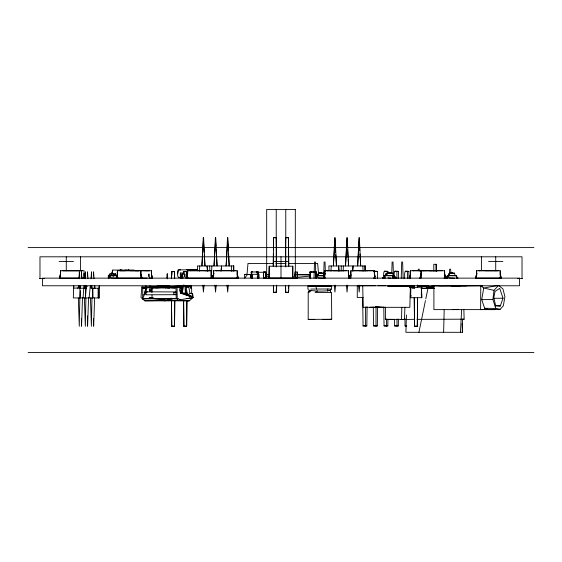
<?xml version="1.0" encoding="UTF-8"?>
<svg xmlns="http://www.w3.org/2000/svg" width="562" height="562" viewBox="0 0 562 562"><rect width="100%" height="100%" fill="white"/><g stroke="black" fill="none" stroke-linecap="round" stroke-linejoin="round"><path stroke-width="0.84" d="M92.793 288.215L92.786 297.951L92.674 288.215M183.929 274.453L183.929 272.984L180.374 272.992L180.381 278.134L180.374 272.992M314.818 319.42L308.187 319.378L308.222 292.163L309.255 290.217C315.788 291.32 323.129 291.348 329.676 290.54L331.06 289.156L330.252 290.814L330.73 292.24M374.608 274.544L375.114 276.701L374.608 274.544L374.552 278.092L374.271 270.715L374.411 273.989M316.223 276.111L316.16 271.994L310.076 271.994L310.076 278.014L310.849 278.134M362.666 297.474L363.059 325.897L365.497 325.995L365.539 306.978M373.294 306.95L373.554 325.897L375.992 325.995L376.034 306.978M383.79 306.95L384.057 325.897L386.487 325.995L386.501 319.083M393.147 275.036L392.747 277.86L393.147 275.05L392.74 273.153L386.965 273.16L392.747 273.167M394.468 319.869L394.552 325.897L396.983 325.995L396.997 319.083M113.419 274.446L113.412 276.139L113.398 273.638L115.477 273.877L115.28 274.446L113.419 274.446L113.398 273.638M115.287 275.338L115.294 273.631M251.235 277.305L251.383 278.113L251.305 271.994L258.45 271.931M98.21 297.951L98.266 288.215L98.329 297.951M233.701 270.828L233.729 265.959L197.374 265.959L197.522 270.828M365.23 265.959L365.209 270.828L365.202 265.959L328.875 265.959L329.023 270.828M386.558 319.307L385.427 319.272L385.511 307.182M436.407 271.235L436.456 264.295L433.759 264.295L433.857 271.235M406.438 314.959L405.897 332.297L462.414 332.297L462.512 319.181M108.382 278.134L108.382 275.275L108.368 278.134L108.396 275.275L112.302 275.275M108.684 275.816L108.663 278.134L108.768 275.816M174.536 326.227L174.775 300.298L174.536 326.227L171.726 326.227L174.487 326.129M186.654 326.227L186.9 300.298L186.654 326.227L183.844 326.227L186.605 326.129M187.378 277.944L187.392 276.694L187.455 278.113L211.263 278.092L211.319 274.544L212.183 278.12L211.319 274.544M190.961 288.439L191.192 285.918L187.61 285.918M269.31 266.205L269.001 277.993L292.788 277.993L293.118 276.307M273.532 237.684L276.349 237.684L273.532 237.684L273.272 266.205L273.413 253.286M285.651 237.684L285.391 266.205L285.651 237.684L288.468 237.684L285.707 237.782M374.608 276.694L374.566 278.071M417.348 326.129L417.594 297.698L417.264 326.227L414.503 326.129L414.257 297.698L414.587 326.227L417.264 326.227M164.034 300.853L189.289 300.832L193.18 297.509L182.123 293.167L182.207 285.644M191.164 288.439L191.192 285.918M269.001 277.993L269.121 266.205L292.879 266.205L292.69 277.993M273.441 250.701L273.582 237.782M257.459 274.354L258.738 274.333L258.717 278.127L258.738 274.333L251.165 274.312C249.402 276.462 252.514 280.115 252.5 277.01A7.187 7.187 0 0 0 252.493 275.373L252.282 274.319L251.137 274.354C252.577 284.028 248.65 272.598 252.493 274.354M365.497 325.995L366.831 325.897L367.091 306.95M375.992 325.995L377.327 325.897L377.594 306.95M386.487 325.995L387.822 325.897L387.906 319.869M396.983 325.995L398.317 325.897L398.416 319.005M420.193 287.034L421.268 285.918L421.985 297.698L410.295 297.698L410.527 285.918L414.257 288.158L414.292 285.552M60.38 278.113L60.654 270.715L60.38 278.113L79.945 278.099M117.261 278.113L117.388 270.715L117.261 278.113L141.069 278.092L141.125 274.544L141.996 278.12L141.125 274.544M179.538 289.606L180.535 293.294L180.044 286.859L159.397 286.487L142.783 288.243L142.608 298.914L178.807 298.654M187.455 278.113L187.729 270.715L187.392 277.979M213.504 278.113L213.637 270.715L213.504 278.113L237.319 278.092L237.375 274.544L238.239 278.12L237.375 274.544M317.86 275.24L317.853 275.696L317.86 275.24L316.743 275.598L315.858 277.544L316.877 275.443L317.888 275.528M324.815 270.715L324.688 278.113L324.815 270.715L348.363 270.722L348.496 278.092L348.552 274.544L349.423 278.12L348.552 274.544M350.871 270.715L350.737 278.113L350.871 270.715L374.418 270.722M385.736 275.24L385.729 275.696L385.736 275.24L384.612 275.598L385.729 275.317L385.033 275.844M410.611 270.715L410.485 278.113L410.611 270.715L444.612 270.722L444.746 278.092L444.802 274.544L445.666 278.12L444.802 274.544M448.764 275.24L448.75 275.696L448.764 275.24L447.64 275.598L445.947 278.134L447.036 277.944L447.661 276.609M476.52 278.113L476.653 270.715L476.52 278.113L500.335 278.092L500.391 274.544L501.255 278.12L500.391 274.544M79.853 297.951L79.284 326.255L78.329 297.951M85.916 297.951L85.34 326.255L84.384 297.951M91.971 297.951L91.402 326.255L90.447 297.951M385.427 319.272L401.528 319.42L401.809 307.288M421.331 295.176L421.556 285.918L419.119 285.918L419.119 287.596M443.629 332.297L444.191 309.564M410.436 285.805L409.839 307.323L363.129 307.323L362.743 285.805M85.796 285.826L85.445 297.951L86.148 288.215L85.796 285.826L87.342 286.423M149.836 291.608L150.005 285.742M81.307 277.01L81.462 271.832L81.897 278.731M87.391 276.146L87.517 271.832L87.953 278.731M93.447 276.146L93.58 271.832L94.016 278.731M314.003 278.225L314.516 261.92M323.614 278.225L324.119 261.92M391.763 273.076L392.114 261.92M401.212 278.225L401.725 261.92M411.117 295.317L410.583 297.698L410.941 285.918L412.726 288.158L419.119 286.873L421.324 285.918L421.556 297.698M174.649 278.576L174.543 271.601L171.937 271.46L171.459 278.408M183.746 274.214L183.83 271.664L186.661 271.601L186.746 276.834M273.582 292.247L273.455 285.299L273.525 292.303L276.132 292.451L276.56 285.264M285.707 292.247L285.573 285.299L285.651 292.303L288.25 292.451L288.538 290.547M288.594 288.84L288.728 285.503M82.495 297.951L81.546 326.255L81.385 318.535M88.557 297.951L87.602 326.255L87.398 315.963M94.62 297.951L93.664 326.255L93.51 318.535M404.914 307.386L404.499 319.462L414.363 319.328M211.417 276.349L211.874 265.959M343.15 271.151L343.382 265.959M251.235 273.167L251.298 271.994L252.064 271.931M313.118 286.142L308.004 286.107L307.85 289.114L308.749 289.184M310.013 273.167L310.076 271.994L310.849 271.931M460.447 332.297L461.641 309.564M221.351 270.828L221.611 265.959L220.894 271.151M352.852 270.828L353.112 265.959L352.395 271.151M199.454 271.151L199.756 265.959M330.955 271.151L331.264 265.959M80.457 290.645L80.001 297.951L79.853 285.826L80.092 288.215L86.021 288.215M78.378 287.351L78.49 285.629M78.926 278.731L79.368 271.832L79.572 278.731M84.384 288.215L84.553 285.629M84.988 278.731L85.424 271.832L85.628 278.731M91.044 278.731L91.487 271.832L91.69 278.731M117.486 274.699L117.606 273.013L116.334 278.12L118.034 277.916M213.672 275.542L213.848 273.013L212.598 278.134L213.448 274.544M324.913 274.699L325.033 273.013L323.761 278.12L325.454 277.916M350.85 276.392L350.969 274.699M421.1 275.542L421.219 273.856M476.688 275.542L476.864 273.013L475.614 278.134L476.464 274.544M394.812 278.134L392.986 275.436L394.812 278.134L393.716 277.937L393.042 276.539M396.027 278.134L394.201 275.436L393.189 275.528L394.011 275.949L394.931 277.937L396.027 278.134L396.062 277.684L395.191 277.516M456.126 276.609L456.737 277.937L457.84 278.134L456.014 275.436L455.002 275.528M83.064 297.951L83.949 285.826L84.841 288.215M457.84 278.134L457.868 277.684L457.004 277.516M176.25 298.675L175.969 288.13L159.397 286.487L141.821 287.006L140.978 297.537L144.792 300.81L164.294 300.853M251.235 272.767L251.291 271.994L252.471 271.931M310.013 272.767L310.076 271.994L311.257 271.931M181.119 293.399L181.765 285.918L182.123 293.167L181.119 293.399L193.18 297.509L192.604 293.505L189.478 293.357M109.808 275.275L109.976 273.378L112.344 273.378M109.829 275.816L109.962 274.27M247.027 274.418L247.983 263.438L273.764 263.438M420.868 274.544C418.269 284.997 421.95 271.685 421.064 270.715L420.931 278.113L421.275 273.013M327.667 291.193L327.864 288.994L331.376 289.107L331.713 286.128L308.004 286.107M418.156 270.765L418.311 269.072M449.136 275.844L449.741 269.072M110.426 275.492L117.086 275.563L110.405 275.563L117.086 275.563L112.906 275.682M317.678 275.492L324.337 275.563L320.993 275.654M384.949 275.492L391.602 275.563L384.921 275.563L391.602 275.563L387.429 275.682M448.574 275.492L455.234 275.563L448.553 275.563L455.234 275.563L451.897 275.654M204.076 285.18L203.43 292.071L202.791 285.18M216.194 285.18L215.548 292.071L214.909 285.18M228.312 285.18L227.673 292.071L227.027 285.18M335.577 285.18L334.938 292.071L334.292 285.18M347.695 285.18L347.056 292.071L346.41 285.18M359.813 285.18L359.174 292.071L358.528 285.18M165.874 288.201L166.12 285.672M166.851 278.064L167.258 273.842L167.631 278.885M180.753 288.201L180.915 286.515M181.723 278.064L182.13 273.842L182.383 277.199M89.119 297.951L90.306 285.826L91.971 288.215L91.894 285.629M276.609 286.36L276.609 286.824M145.474 289.971L145.129 293.245L144.392 293.399L145.024 293.301L146.296 288.018L156.545 286.487L180.044 286.859M145.649 288.327L145.909 285.868L146.246 291.664M251.326 278.042L251.235 276.897M500.145 309.318L495.789 308.475L492.902 299.455L494.005 290.364L498.487 285.405L502.941 288.903L504.908 296.673L503.362 305.791L500.145 309.318L480.608 309.62L480.77 285.763L440.727 286.156L433.906 285.763L433.906 309.62L494.925 309.62L488.701 309.592L484.655 308.278L481.711 299.687L483.734 288.011L480.77 285.763L482.456 285.988M181.856 278.106L182.432 274.003L183.1 278.106M177.655 273.729L178.231 269.858L197.712 269.837L197.178 269.788M263.824 278.106L263.388 275.478L263.824 271.994L265.685 271.994L265.714 278.007L263.627 278.134M295.338 278.106L294.902 275.478L295.338 271.994L297.2 271.994L297.228 278.007L295.141 278.134M148.523 276.441L148.93 273.94L149.492 278.106M178.238 269.872C177.915 272.198 176.061 279.096 180.859 277.354M150.447 291.622L151.361 286.746L172.316 286.55L155.758 288.011M151.431 291.959L152.161 288.081L162.355 286.487M257.579 274.319L257.389 275.373A7.187 7.187 0 0 0 257.375 277.01L257.565 278.042M418.922 332.297L425.448 300.586M425.799 298.872L427.921 288.58L434.11 288.58M144.792 300.81L177.269 300.256L193.18 297.509L187.083 293.315L182.123 293.167L183.872 284.815M193.728 269.788L194.213 269.788M184.35 276.462L184.877 273.996L185.263 278.134M387.014 275.043L387.429 273.153M116.355 278.134L117.198 274.544M186.542 278.134L187.392 274.544L186.528 278.12L188.221 277.916M323.782 278.134L324.625 274.544M410.07 287.308L410.393 285.995L414.566 285.995M94.163 288.215L94.76 285.826L95.013 288.425M171.937 271.46L171.459 278.59M183.584 273.364L184.055 271.46M276.132 292.451L276.609 290.54L276.609 285.173M288.25 292.451L288.728 290.54L288.728 285.173M258.183 278.042L258.611 274.586L258.169 271.994L256.314 271.994M134.128 270.062L112.758 270.069L111.817 274.607M112.758 270.069L111.782 273.223L112.274 275.991M409.888 287.611L410.393 285.995L414.496 287.098M387.921 273.118L387.885 271.376L384.31 271.228L383.656 273.139L383.734 278.134M398.521 278.345L398.388 271.376L394.805 271.228L394.152 273.139L394.152 278.359M409.024 278.345L408.883 271.376L405.3 271.228L404.647 273.139L404.647 278.359M500.306 305.988L503.039 298.218L499.709 288.39L495.052 291.383L493.801 297.642L495.593 305.44L500.306 305.988L495.087 305.946M320.459 273.174L321.45 273.174M388.335 273.174L388.981 273.125M389.916 273.125C391.117 273.202 388.525 273.097 390.414 273.174M451.932 273.125C450.099 273.195 453.618 273.104 451.644 273.174M263.55 271.931L265.685 271.994L265.707 278.007L263.768 277.867A10.678 10.678 0 0 1 263.754 272.268L258.246 272.268A10.678 10.678 0 0 1 258.246 277.804M430.843 288.418L431.742 285.995L433.386 286.213M388.876 285.805L388.693 286.283L389.761 285.805M144.771 290.905L145.024 293.301L142.608 298.914L152.871 297.86M316.483 277.242L317.86 275.317L316.736 275.605L315.865 277.53L316.877 275.436L317.888 275.633M316.139 277.944L317.066 275.949M389.199 273.174L388.377 273.125L389.326 273.174M452.312 273.174L451.729 273.125M148.972 278.092L151.522 278.092L151.578 274.544L152.442 278.12L151.578 274.544M81.645 278.092L84.195 278.092L84.251 274.544L85.115 278.12M119.938 270.034L121.251 270.034L120.359 270.034M258.696 278.085L257.389 278.085L258.752 278.078L258.738 274.333M165.495 300.853L165.98 300.178M251.066 274.446L247.568 274.418L244.646 278.134L244.646 274.418L247.027 274.27M184.42 300.853L184.989 300.185M167.483 299.56L168.607 298.253M297.15 278.12L297.2 271.994M143.289 295.113L145.024 293.301M168.263 300.719L170.644 298.267M389.578 273.125L389.979 273.125M451.469 273.125L451.792 273.125M193.082 269.788L192.45 269.788L192.928 269.788M193.778 269.788L194.297 269.788M391.742 285.805L392.36 286.283L392.971 285.805M310.99 290.87L308.952 292.416L308.222 292.163M448.054 275.844L448.757 275.317L447.633 275.605L445.947 278.134L447.774 275.436L448.785 275.528M164.223 299.448L165.586 298.513M321.331 273.174L320.502 273.125L321.204 273.125M159.46 286.676L158.034 287.582L155.836 287.498L169.197 287.442M156.44 286.62L157.781 285.77L160.613 287.442M317.572 290.94L315.085 292.423L331.531 292.5L331.713 319.272L308.187 319.378M167.441 299.188L168.769 298.436M389.614 285.805L388.693 286.283L388.574 285.805M295.261 278.042L297.214 278.007M420.896 287.723L424.584 285.995L428.146 288.011M463.861 309.781L464.142 319.181L461.655 319.413M310.35 272.029L310.35 278.042M194.972 269.788L195.822 269.837M109.211 278.134L109.211 275.752L109.927 275.513L117.556 275.513M316.462 278.134L316.462 275.752L323.965 275.513M384.338 275.752L385.054 275.752M447.359 278.134L447.359 275.752L448.076 275.513L455.712 275.513L456.428 275.752L456.428 278.134M189.282 297.108L191.67 296.371M120.654 270.034L120.331 270.083M125.698 270.034L126.492 270.034M186.24 293.273L185.404 293.519L184.975 285.791L186.24 293.273L182.123 293.167M389.15 273.125L388.7 273.125L389.297 273.364M152.014 295.008L152.028 298.513L153.7 298.085M423.144 288.418L434.44 286.789M256.202 271.931L257.375 271.994L257.438 274.586M319.328 285.946L316.371 286.093M382.891 277.677L383.741 277.53L382.891 277.684L382.926 278.134L382.891 277.677L383.755 277.516L382.891 277.677L382.926 278.134L384.015 277.944M187.68 269.837L186.963 269.788M77.275 288.215L79.544 287.793L74.029 288.215L73.678 285.826L73.327 297.951L99.615 297.951L99.263 285.826L98.912 288.215L90.896 288.215L90.306 285.826M455.002 275.633L456.014 275.443L457.025 277.537M154.662 286.943L161.168 285.77L172.316 286.55M445.919 277.684L446.755 277.544L447.774 275.443L448.785 275.633M498.487 285.405L483.734 288.011L494.005 290.364M373.807 307.323L377.088 306.845L384.436 307.323M426.073 286.346L428.56 285.995L428.855 288.418M320.747 273.174L321.106 273.125M389.831 273.174L390.19 273.125M192.485 269.837L192.85 269.788M193.771 269.837L194.136 269.788M251.565 272.029L251.502 278.035M128.923 270.034L128.08 270.034M195.225 269.788L194.993 269.788M144.427 287.716L147.026 287.449M149.618 287.189L156.545 286.487M297.424 277.256L310.519 276.054M315.753 275.57L318.373 275.331M409.754 287.863L411.412 287.723M187.223 269.837L187.94 269.788M256.602 271.931L257.375 271.994L257.438 273.167M176.58 286.76L172.358 286.437L182.411 285.77M142.783 288.243L146.296 288.018M369.557 307.323L372.901 307.105M375.416 306.95L381.619 307.323M175.92 294.685L145.832 294.79M331.713 286.128L325.602 286.1M377.39 271.376L373.814 271.228L377.39 271.376L377.531 278.345M366.831 325.897L363.059 325.897M377.327 325.897L373.554 325.897M387.822 325.897L384.057 325.897M398.317 325.897L394.552 325.897M452.284 309.62L458.304 309.388M400.453 319.455L406.038 319.244M180.402 276.848L182.517 276.778M327.864 288.994L310.751 289.058M387.885 271.376L384.31 271.228M398.388 271.376L394.805 271.228M408.883 271.376L405.3 271.228M481.711 299.687L492.902 299.455M171.712 271.664L174.543 271.601M183.83 271.664L186.661 271.601M185.46 285.826L189.766 286.065L191.67 288.756L191.67 293.835M273.525 292.303L276.363 292.247M285.651 292.303L288.482 292.247M387.436 286.163L409.129 286.107L403.109 286.121M324.316 275.492L317.656 275.563L324.337 275.752M186.493 298.577L191.614 298.52L192.604 293.505L189.921 293.245L188.825 287.006L184.814 286.234M493.478 298.296L503.039 298.218M149.485 297.474L152.892 297.453M388.23 286.114L391.377 286.093M135.344 270.729L138.947 270.715L130.096 270.715M346.375 270.715L333.252 270.715M372.43 270.715L359.308 270.715M428.567 270.729L432.171 270.715M442.624 270.715L429.501 270.715M190.757 270.715L189.837 270.715L195.562 270.722M216.806 270.715L215.892 270.715L221.611 270.722M327.99 270.715L327.07 270.715L341.696 270.715M354.046 270.715L353.126 270.715L367.752 270.715M413.787 270.715L412.866 270.715L427.492 270.715M423.319 270.715L424.233 270.715M479.822 270.715L478.908 270.715L498.213 270.715L485.09 270.715M323.663 273.167L318.338 273.16L317.93 275.043L318.338 273.153L323.663 273.167L323.93 274.418M454.56 273.167L449.235 273.16L448.827 275.043L449.235 273.153L454.56 273.167L454.96 275.05M174.796 287.969L151.986 288.004L152 292.38M179.18 287.962L181.814 287.962M28.1 247.596L533.9 247.596M59.115 261.576L73.432 261.576M273.842 261.576L288.158 261.576M488.568 261.576L502.885 261.576M275.851 263.438L286.009 263.438M288.229 263.438L317.649 263.438L318.535 273.441M179.334 269.788L180.528 269.788M188.186 269.788L189.78 269.788M189.942 269.788L191.129 269.788M191.312 269.788L191.944 269.788M192.225 269.788L193.265 269.788M193.511 269.788L194.55 269.788M196.124 269.788L196.756 269.788M60.513 270.715L84.061 270.722L84.195 278.092M117.388 270.715L151.389 270.722L151.522 278.092M187.582 270.715L211.129 270.722L211.263 278.092M213.637 270.715L237.185 270.722L237.319 278.092M476.653 270.715L500.201 270.722L500.335 278.092M144.722 270.715L149.401 270.715L136.278 270.715M204.463 270.715L209.141 270.715L196.019 270.715M230.518 270.715L235.197 270.715L222.074 270.715M437.946 270.715L419.048 270.715M294.895 272.029L295.261 272.268A10.678 10.678 0 0 0 295.261 277.804L295.141 278.042M310.091 271.994L316.146 271.994L316.223 273.167M321.576 273.125L319.3 273.125L320.488 273.364M390.66 273.125L387.176 273.125L388.356 273.364M452.473 273.125L450.204 273.125L451.384 273.364M388.37 273.125L389.571 273.364M244.646 274.418L251.467 274.418M265.405 274.418L269.753 274.418M296.75 274.418L310.688 274.418M315.907 274.418L318.401 274.418M392.796 278.134L392.796 275.752L392.079 275.513L383.734 275.752L386.199 275.752M109.211 275.752L117.451 275.752M211.6 275.696L213.202 275.696M316.462 275.752L323.881 275.752M348.693 275.696L350.737 275.696M387.85 275.752L393.4 275.752L393.4 278.134M447.359 275.752L456.428 275.752M109.927 275.752L110.883 277.895L116.608 278.134M317.179 275.752L318.134 277.895L323.86 278.134M387.857 277.895L391.124 278.134M448.076 275.752L449.031 277.895L454.756 278.134M142.165 278.099L147.272 278.099M310.112 278.042L310.013 277.305M39.565 278.612L44.363 278.612M517.637 278.612L522.414 278.612M375.486 285.686L357.284 285.686L357.256 297.474L363.242 297.474M378.015 285.686L385.89 285.686M388.511 285.686L391.138 285.686M393.765 285.686L400.762 285.686M403.383 285.686L414.384 285.686M419.969 285.686L425.09 285.686M313.765 285.946L316.167 285.946M316.764 285.946L318.064 285.946M318.169 285.946L323.08 286.079M319.609 285.946L320.382 285.946M320.663 285.946L321.738 285.946M321.857 285.946L322.602 285.946M323.375 285.946L325.777 285.946M391.363 285.946L393.765 285.946M394.538 285.946L395.276 285.946M395.402 285.946L396.47 285.946M396.751 285.946L397.531 285.946M398.971 285.946L397.812 285.946M399.076 285.946L400.376 285.946M400.973 285.946L403.376 285.946M410.527 285.918L412.726 285.918L412.726 288.158M417.067 285.995L428.56 285.995M451.131 285.995L459.997 285.995M179.489 287.442L182.067 287.442M421.135 288.418L434.433 288.418M421.226 288.58L422.961 288.58M145.713 292.359L146.071 292.359L146.071 294.263L145.713 294.263M176.335 292.359L173.756 292.359L173.756 294.263L176.594 294.263M322.462 319.581L330.821 319.581M386.319 319.581L394.679 319.581M28.1 352.578L533.9 352.578M125.368 270.722L119.643 270.715L135.814 270.722M164.153 287.512L164.146 285.812L169.183 285.819L169.288 287.54M179.945 285.812L181.624 285.812M401.528 319.42L406.284 319.427M161.61 299.244L152.028 298.513L176.601 298.57M393.737 286.086L400.58 286.121M453.934 285.763L466.601 285.854M265.924 274.586L268.545 274.607M297.389 274.874L310.505 274.994M315.746 275.043L318.373 275.064M464.142 319.181L416.99 319.364M330.091 319.258L331.713 319.272M164.694 299.11L152.028 298.513M160.88 285.77L164.694 285.84L164.694 287.498M484.655 308.278L495.789 308.475M172.358 286.437L181.779 286.768M188.825 287.006L186.134 286.943L187.146 293.083L186.092 292.753L185.404 293.519L193.18 297.509M165.2 299.054L172.148 299.258L171.157 298.106M404.949 319.005L405.047 325.897L406.67 325.96M500.201 270.722L500.229 274.811M444.612 270.722L444.633 274.811M348.363 270.722L348.426 275.633M237.185 270.722L237.206 274.811M211.129 270.722L211.221 276.448M151.389 270.722L151.48 276.448M185.572 285.882L189.766 286.065M499.569 278.035L501.255 278.12M443.98 278.035L445.666 278.12M373.786 278.035L375.472 278.12L373.779 277.916M236.553 278.035L238.239 278.12M164.146 285.812L164.694 285.84M175.934 291.931L145.839 291.833L147.434 291.938M412.726 287.196L414.327 287.294M405.047 325.897L406.382 325.995M179.959 287.013L181.652 287.14M421.324 288.081L427.921 288.58M315.387 271.931L316.16 271.994L316.167 277.15M384.752 275.436L385.764 275.528M247.568 274.418L251.853 274.811M265.559 276.075L268.98 276.392M174.81 286.487L182.2 287.259M187.09 269.788L187.287 269.788M315.886 272.029L316.125 276.553M257.101 272.029L257.34 274.27M432.326 286.768L428.897 286.304L432.016 287.217M366.171 307.126L367.569 307.323M186.71 300.445L189.289 300.832L177.269 300.256L177.051 287.154M168.993 286.487L174.915 287.442M431.932 287.379L433.639 287.674M384.745 275.443L385.757 275.633M128.34 270.034L128.796 270.034M141.821 287.006L143.774 287.54M160.282 298.38L163.416 299.342M394.011 275.949L393.189 275.633L394.201 275.443L395.212 277.537M450.499 273.125L451.11 273.364M387.478 273.125L388.082 273.364M319.602 273.125L320.214 273.364M329.676 290.54L330.252 290.814M179.51 269.788L180.353 269.788M450.373 273.125L450.738 273.364M387.351 273.125L387.717 273.364M319.476 273.125L319.841 273.364M185.263 285.77L187.118 287.252M391.876 285.805L392.36 286.283M179.721 299.602L180.922 300.789M310.14 278.113L310.013 276.897M84.462 288.215L84.834 288.692L84.56 288.215M393.92 275.844L394.931 277.937M393.105 276.609L393.716 277.937M315.703 286.121L316.666 289.093M252.408 274.825L252.296 274.319L252.493 275.373M84.251 274.544L84.757 276.701M257.459 277.551L257.593 278.085L257.375 277.01M149.246 289.128L149.569 291.622M339.146 270.828L338.612 265.959L338.837 271.151M207.645 270.828L207.104 265.959L207.336 271.151M450.591 269.072L450.97 273.301M419.154 269.072L419.308 270.765M309.255 290.217L309.374 291.615M384.106 277.684L384.134 278.134M168.136 285.601L168.326 288.123M94.451 285.629L94.62 288.215M359.778 250.519L359.006 237.649L357.65 265.959L359.343 237.649L360.699 265.959L359.982 253.947M347.4 246.226L346.887 237.649L345.525 265.959L347.225 237.649L348.58 265.959L348.173 259.096M347.604 249.661L348.068 257.382M335.64 252.233L334.769 237.649L333.406 265.959L335.107 237.649L336.462 265.959L335.795 254.811M228.27 250.519L227.498 237.649L226.142 265.959L227.842 237.649L229.198 265.959L228.474 253.947M215.892 246.226L215.379 237.649L214.024 265.959L215.724 237.649L217.08 265.959L216.665 259.096M216.103 249.661L216.567 257.382M204.139 252.233L203.261 237.649L201.906 265.959L203.599 237.649L204.961 265.959L204.294 254.811M169.183 285.819L169.303 288.292M461.992 323.557L462.414 332.297M362.848 265.959L363.08 271.151M231.347 265.959L231.572 271.151M374.51 276.448L374.58 278.092M140.999 275.633L140.795 270.715L141.069 278.092M84.019 273.174L84.152 276.448M182.13 273.842L182.292 278.064M167.258 273.842L167.413 278.064M167.694 285.672L167.792 288.201M402.624 261.92L403.137 278.225M393.014 261.92L393.526 278.225M325.026 261.92L325.321 271.362M315.415 261.92L315.921 278.225M85.838 285.629L85.916 288.215M79.776 285.629L79.853 288.215M364.998 265.959L365.089 270.828M233.49 265.959L233.581 270.828M186.605 271.664L186.739 278.604M174.487 271.664L174.62 278.604M435.901 264.295L436.014 271.235M417.559 285.545L417.587 287.287M288.418 237.782L288.728 266.205L288.468 237.684M276.293 237.782L276.609 266.205L276.349 237.684M183.893 326.129L183.612 300.284L183.844 326.227M171.775 326.129L171.487 300.284L171.726 326.227M407.394 271.432L407.457 278.38M396.898 271.432L396.962 278.38M292.69 266.205L292.788 277.993M257.361 271.994L257.368 274.572M233.701 265.959L233.715 270.828M522.021 278.612L522.021 256.806L39.979 256.806L39.979 278.612M495.726 256.806L495.726 270.765M481.409 256.806L481.409 270.434M417.594 284.948L417.594 287.358M414.257 285.545L414.257 288.158M410.583 285.918L410.583 297.698M385.399 278.134L384.443 275.752M341.232 265.959L341.232 270.828M285.77 209.422L285.77 267.034M281 256.806L281 278.612M276.23 209.422L276.23 267.034M209.731 265.959L209.731 270.828M80.591 256.806L80.591 270.434M66.274 256.806L66.274 270.765M252.5 277.01L252.317 278.042L252.5 277.01M386.206 273.16L385.806 275.043L386.213 273.153M60.324 274.544L59.474 278.134L60.324 274.544M350.681 274.544L349.831 278.134L350.681 274.544M410.422 274.544L409.572 278.134L410.422 274.544M455.22 285.763L451.244 285.805L456.323 285.826L455.22 285.763M82.073 270.715L62.768 270.715L82.073 270.715M295.317 209.422L266.683 209.422L266.683 278.612L295.317 278.612L295.317 209.422M519.527 278.134L42.473 278.134L42.473 285.77L519.527 285.77L519.527 278.134"/></g></svg>
